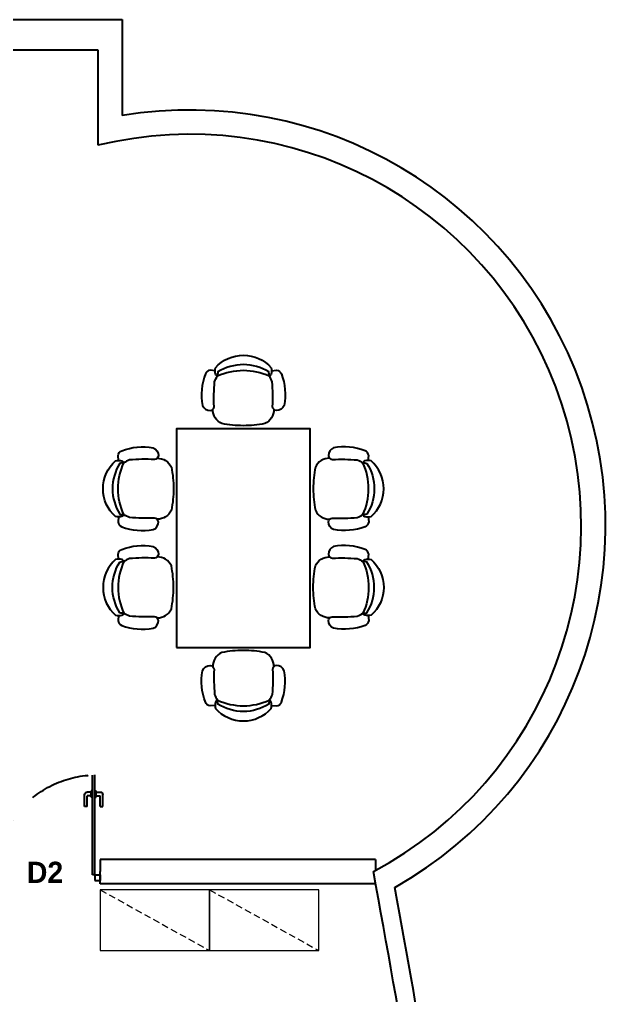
# Model space of a CAD drawing. Header units: inches. Extents: x 484217 to 497210, y -26946 to -21493.
# Drawn here: x 493689.3 to 493906.5, y -23700.7 to -23339.1 of the extents above; entities that cross this region are included whole.
import ezdxf

# ---------------------------------------------------------------- set-up
doc = ezdxf.new("R2010")
doc.units = ezdxf.units.IN
doc.header["$LTSCALE"] = 20
doc.header["$MEASUREMENT"] = 0
for name, pattern in [('DASHED', [0.75, 0.5, -0.25]), ('HIDDEN2', [0.1875, 0.125, -0.0625]), ('TRATTEGGIATA2', [9.525, 6.35, -3.175])]:
    doc.linetypes.add(name, pattern=pattern)
doc.layers.add('A-furniture', color=50, linetype='Continuous', lineweight=9)
doc.layers.add('I-ANNO-TEXT', color=7, linetype='Continuous', lineweight=18)
for name, color, linetype in [('GLAZING', 4, 'Continuous'), ('I-FURN', 4, 'Continuous'), ('I-WALL-IN', 3, 'Continuous')]:
    doc.layers.add(name, color=color, linetype=linetype)
doc.styles.add('MICRO', font='')
doc.styles.get('MICRO').set_extended_font_data('MicrogrammaSSi', bold=True)

# ---------------------------------------------------------------- blocks, each defined once
blk = doc.blocks.new('wchair')
at = {"linetype": 'ByBlock'}
for points in [[(251.2, -134.6, 0.299055), (177.5, -17.7, 0.045852), (0, 0, 0.045852), (-177.5, -17.7, 0.299055), (-251.2, -134.6)], [(-232.3, -453), (-273, -457, -0.28495), (-312.8, -426.9, -0.135714), (-337, -167.6, -0.303307), (-272.5, -125.2, -0.392328), (-241.2, -157.6, 0.028942), (-236.9, -362.4, 0.074155), (-212.5, -409.5)], [(232.3, -453), (273, -457, 0.28495), (312.8, -426.9, 0.135714), (337, -167.6, 0.303307), (272.5, -125.2, 0.392328), (241.2, -157.6, -0.028942), (236.9, -362.4, -0.074155), (212.5, -409.5)], [(-212.5, -409.5, 0.108081), (0, -456.2, 0.108081), (212.5, -409.5)]]:
    blk.add_lwpolyline(points, format="xyb", dxfattribs=at)
blk.add_lwpolyline([(0, -580.8, 0.214073), (229.7, -477.4, 0.112734), (229, -425.4, 0.249489), (212.5, -409.5, -0.087262), (209, -442.7, -0.141042), (0, -502.9, -0.141042), (-209, -442.7, -0.087262), (-212.5, -409.5, 0.249489), (-229, -425.4, 0.112734), (-229.7, -477.4, 0.214073)], format="xyb", close=True, dxfattribs=at)
blk = doc.blocks.new('YDYTFUFY')
blk.add_lwpolyline([(-550, -1800), (550, -1800), (550, 0), (-550, 0)], close=True)
at = {"xscale": -1}
for p, rotation in [((0, 25), 180), ((-575, -493.8), 270), ((575, -1306.2), 90)]:
    blk.add_blockref('wchair', p, dxfattribs=dict(at, rotation=rotation))
for p, rotation in [((575, -493.8), 90), ((-575, -1306.2), 270)]:
    blk.add_blockref('wchair', p, dxfattribs=dict(rotation=rotation))
blk.add_blockref('wchair', (0, -1825))
blk = doc.blocks.new('glass doors- 900')
for p, q in [((387080.9, -15045.5), (387080.9, -14224.6)), ((387102.3, -15045.5), (387102.3, -14226.3)), ((387070.1, -14365.5), (387038, -14365.5)), ((387080.9, -14354.8), (387070.1, -14354.8)), ((387070.1, -14408.4), (387070.1, -14354.8)), ((387102.3, -14354.8), (387113, -14354.8)), ((387113, -14408.4), (387113, -14354.8)), ((387113, -14365.5), (387145.1, -14365.5)), ((387016.6, -14483.4), (387016.6, -14387)), ((387038, -14483.4), (387038, -14397.7)), ((387070.1, -14397.7), (387038, -14397.7)), ((387080.9, -14408.4), (387070.1, -14408.4)), ((387102.3, -14408.4), (387113, -14408.4)), ((387113, -14397.7), (387145.1, -14397.7)), ((387145.1, -14483.4), (387145.1, -14397.7)), ((387166.6, -14483.4), (387166.6, -14387)), ((387038, -14483.4), (387016.6, -14483.4)), ((387145.1, -14483.4), (387166.6, -14483.4)), ((387038, -15045.5), (387038, -15092.6)), ((387080.9, -15045.5), (387038, -15045.5)), ((387080.9, -15092.6), (387038, -15092.6)), ((387080.9, -15045.5), (387080.9, -15092.6)), ((387080.9, -15045.5), (387080.9, -15092.6)), ((387080.9, -15045.5), (387102.3, -15045.5)), ((387895.1, -15045.5), (387895.1, -15092.6)), ((387895.1, -15045.5), (387895.1, -15092.6)), ((387895.1, -15045.5), (387895.1, -15045.5)), ((387895.1, -15045.5), (387938, -15045.5)), ((387895.1, -15092.6), (387938, -15092.6)), ((387938, -15045.5), (387938, -15092.6))]:
    blk.add_line(p, q)
at = {"linetype": 'DASHED', "ltscale": 50}
blk.add_arc((387070.1, -15049.8), 825.3, 358.60282, 89.25501, dxfattribs=at)
for centre, start, end in [((387038, -14387), 90, 180), ((387145.1, -14387), 0, 90)]:
    blk.add_arc(centre, 21.4, start, end)

msp = doc.modelspace()

# ---------------------------------------------------------------- linework, layer by layer
for p, q in [((493142.29, -23339.1, 6.93), (493727.29, -23339.1, 6.93)), ((493727.29, -23339.1, 6.93), (493727.29, -23374.7, 6.93)), ((493491.04, -23350.35, 6.93), (493718.29, -23350.35, 6.93)), ((493718.29, -23350.35, 6.93), (493718.29, -23385.71, 6.93))]:
    msp.add_line(p, q)
for centre, radius, start, end in [((493752.44, -23526.67, 6.93), 154.04, 299.5474, 99.3953), ((493752.44, -23526.67, 6.93), 145.04, 297.9643, 103.6166), ((488576.95, -24624.97, 6.93), 5332.5, 8.70029, 10.48273), ((488576.95, -24624.97, 6.93), 5339.25, 8.73806, 10.40494)]:
    msp.add_arc(centre, radius, start, end)
at = {"layer": 'A-furniture', "linetype": 'HIDDEN2'}
for p, q in [((493719.2, -23661.53, 6.93), (493759.7, -23684.03, 6.93)), ((493759.7, -23661.53, 6.93), (493800.2, -23684.03, 6.93))]:
    msp.add_line(p, q, dxfattribs=at)
at = {"layer": 'A-furniture', "elevation": 6.93}
for points in [[(493759.7, -23684.03), (493759.7, -23661.53), (493719.2, -23661.53), (493719.2, -23684.03)], [(493800.2, -23684.03), (493800.2, -23661.53), (493759.7, -23661.53), (493759.7, -23684.03)]]:
    msp.add_lwpolyline(points, close=True, dxfattribs=at)
at = {"layer": 'I-WALL-IN'}
for p, q in [((493821.28, -23650.28, 6.93), (493719.2, -23650.28, 6.93)), ((493719.2, -23650.28, 6.93), (493719.2, -23654.78, 6.93)), ((493821.28, -23650.28, 6.93), (493821.28, -23654.34, 6.93)), ((493821.28, -23659.28, 6.93), (493719.2, -23659.28, 6.93))]:
    msp.add_line(p, q, dxfattribs=at)
at = {"layer": 'I-WALL-IN', "elevation": 6.93}
msp.add_lwpolyline([(493719.2, -23659.28), (493719.2, -23654.78)], dxfattribs=at)

# ---------------------------------------------------------------- block references
at = {"layer": 'GLAZING', "xscale": -0.04500000025145709, "yscale": 0.04499999998952262, "zscale": 0.04499999999999744}
msp.add_blockref('glass doors- 900', (511135.91, -22978.89, 6.93), dxfattribs=at)
at = {"layer": 'I-FURN', "linetype": 'TRATTEGGIATA2', "xscale": 0.04500000025145709, "yscale": 0.04500000025145709, "zscale": 0.04500000025145709}
msp.add_blockref('YDYTFUFY', (493772.27, -23490.72, 6.93), dxfattribs=at)

# ---------------------------------------------------------------- texts
at = {"layer": 'I-ANNO-TEXT', "insert": (493692.03, -23651.14, 6.93), "char_height": 7.875, "attachment_point": 1, "style": 'MICRO'}
msp.add_mtext_dynamic_manual_height_columns('{\\fBahnschrift Light|b1|i0|c0|p34;D2}', width=7.4099, gutter_width=1.5, heights=[0], dxfattribs=at)

doc.saveas('drawing.dxf')
